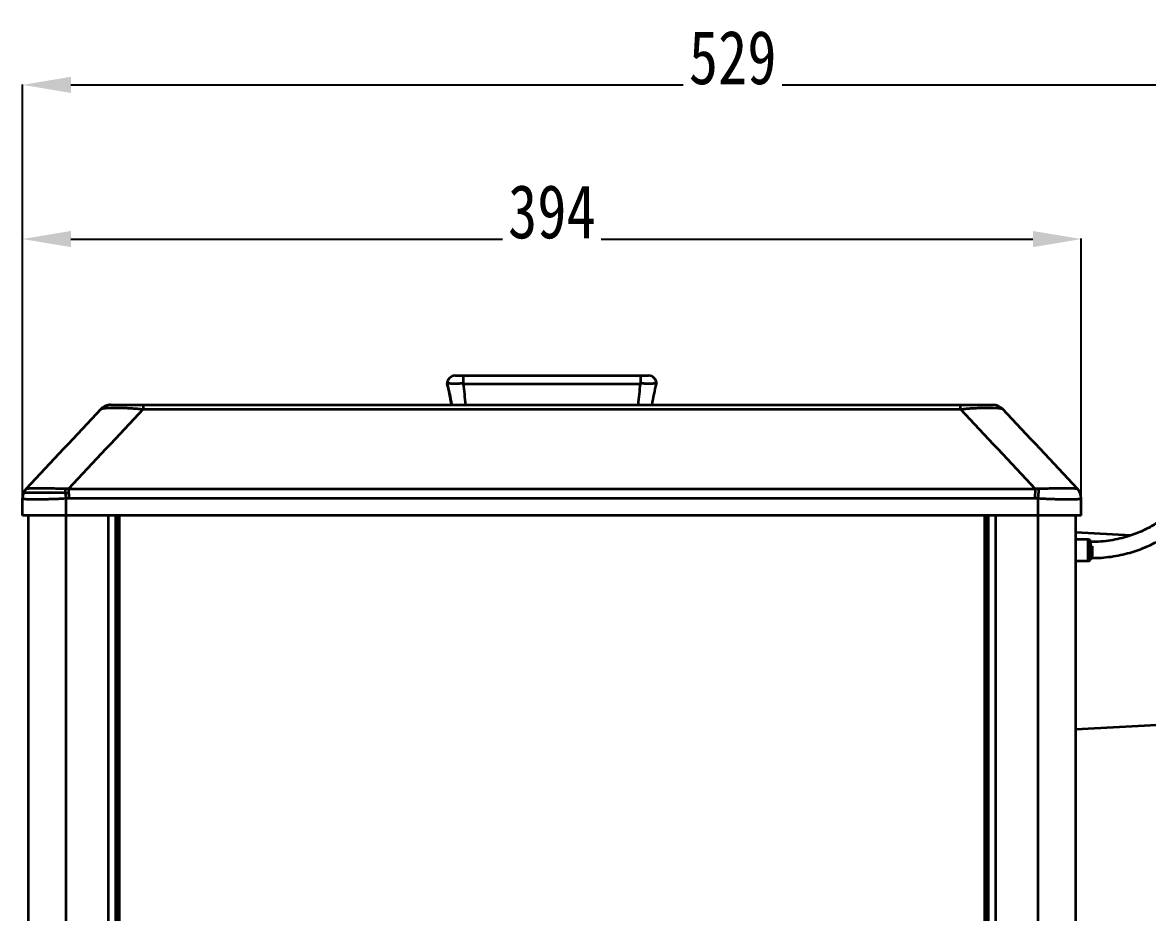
# Model space of a CAD drawing. Header units: millimetres. Extents: x 101 to 1819, y 134 to 1482.
# Drawn here: x 1173.6 to 1592.5, y 1150.3 to 1481.6 of the extents above; entities that cross this region are included whole.
import ezdxf

# ---------------------------------------------------------------- set-up
doc = ezdxf.new("R2010")
doc.units = ezdxf.units.MM
doc.layers.add('1', color=7, linetype='Continuous', lineweight=18)
doc.layers.add('尺寸线层', color=3, linetype='Continuous', lineweight=18)
doc.styles.add('HZ', font='', dxfattribs={"width": 0.8})
doc.styles.get('HZ').set_extended_font_data('宋体')
doc.dimstyles.new('JP20', dxfattribs={"dimtxt": 20, "dimasz": 18, "dimexe": 0.18, "dimexo": 0.0625, "dimgap": 0.09, "dimtad": 1, "dimdec": 1, "dimzin": 12, "dimdsep": 46, "dimtxsty": 'HZ', "dimcen": 0.09, "dimdle": 36, "dimclrd": 136, "dimclre": 4, "dimclrt": 6, "dimadec": 0, "dimazin": 0, "dimtfac": 1, "dimtdec": 1, "dimtmove": 0, "dimatfit": 3, "dimfxl": 1, "dimtolj": 1, "dimarcsym": 0})

# ---------------------------------------------------------------- blocks, each defined once
blk = doc.blocks.new('*X13')
at = {"layer": 'Defpoints', "color": 0}
for p in [(1702.42, 1458.34), (1173.58, 1298.1), (1702.42, 1258.34)]:
    blk.add_point(p, dxfattribs=at)
at = {"layer": '尺寸线层', "color": 4, "linetype": 'Continuous', "lineweight": -2}
for p, q in [((1173.58, 1298.16), (1173.58, 1458.52)), ((1702.42, 1258.4), (1702.42, 1458.52))]:
    blk.add_line(p, q, dxfattribs=at)
at = {"layer": '尺寸线层', "color": 136, "linetype": 'Continuous', "lineweight": -2}
blk.add_line((1191.58, 1458.34), (1684.42, 1458.34), dxfattribs=at)
at = {"layer": '尺寸线层', "color": 136}
for points in [[(1191.58, 1461.34), (1191.58, 1455.34), (1173.58, 1458.34)], [(1684.42, 1455.34), (1684.42, 1461.34), (1702.42, 1458.34)]]:
    blk.add_solid(points, dxfattribs=at)
at = {"layer": '尺寸线层', "color": 6, "insert": (1438, 1468.43), "char_height": 20, "attachment_point": 5, "style": 'HZ', "bg_fill": 3, "box_fill_scale": 1.1, "bg_fill_color": 256, "bg_fill_true_color": 13158600, "bg_fill_transparency": 0}
blk.add_mtext('\\A1;529', dxfattribs=at)
blk = doc.blocks.new('*X16')
at = {"layer": 'Defpoints', "color": 0}
for p in [(1567.78, 1400.95), (1173.58, 1298.1), (1567.78, 1298.1)]:
    blk.add_point(p, dxfattribs=at)
at = {"layer": '尺寸线层', "color": 4, "linetype": 'Continuous', "lineweight": -2}
for p, q in [((1173.58, 1298.16), (1173.58, 1401.13)), ((1567.78, 1298.16), (1567.78, 1401.13))]:
    blk.add_line(p, q, dxfattribs=at)
at = {"layer": '尺寸线层', "color": 136, "linetype": 'Continuous', "lineweight": -2}
blk.add_line((1191.58, 1400.95), (1549.78, 1400.95), dxfattribs=at)
at = {"layer": '尺寸线层', "color": 136}
for points in [[(1191.58, 1403.95), (1191.58, 1397.95), (1173.58, 1400.95)], [(1549.78, 1397.95), (1549.78, 1403.95), (1567.78, 1400.95)]]:
    blk.add_solid(points, dxfattribs=at)
at = {"layer": '尺寸线层', "color": 6, "insert": (1370.68, 1411.04), "char_height": 20, "attachment_point": 5, "style": 'HZ', "bg_fill": 3, "box_fill_scale": 1.1, "bg_fill_color": 256, "bg_fill_true_color": 13158600, "bg_fill_transparency": 0}
blk.add_mtext('\\A1;394', dxfattribs=at)
blk = doc.blocks.new('*X17')
at = {"layer": 'Defpoints', "color": 0}
for p in [(1672.04, 1189.8), (1550.27, 925.1), (1816.1, 925.1)]:
    blk.add_point(p, dxfattribs=at)
at = {"layer": '尺寸线层', "color": 4, "linetype": 'Continuous', "lineweight": -2}
for p, q in [((1672.1, 1189.8), (1816.28, 1189.8)), ((1550.33, 925.1), (1816.28, 925.1))]:
    blk.add_line(p, q, dxfattribs=at)
at = {"layer": '尺寸线层', "color": 136, "linetype": 'Continuous', "lineweight": -2}
blk.add_line((1816.1, 1171.8), (1816.1, 943.1), dxfattribs=at)
at = {"layer": '尺寸线层', "color": 136}
for points in [[(1819.1, 1171.8), (1813.1, 1171.8), (1816.1, 1189.8)], [(1813.1, 943.1), (1819.1, 943.1), (1816.1, 925.1)]]:
    blk.add_solid(points, dxfattribs=at)
at = {"layer": '尺寸线层', "color": 6, "insert": (1806.01, 1057.45), "char_height": 20, "attachment_point": 5, "rotation": 90, "style": 'HZ', "bg_fill": 3, "box_fill_scale": 1.1, "bg_fill_color": 256, "bg_fill_true_color": 13158600, "bg_fill_transparency": 0}
blk.add_mtext('\\A1;265', dxfattribs=at)

msp = doc.modelspace()

# ---------------------------------------------------------------- linework, layer by layer
at = {"layer": '1', "color": 0, "linetype": 'Continuous', "lineweight": 35}
for p, q in [((1334.68, 1350.1), (1406.68, 1350.1)), ((1337.68, 1350.1), (1337.68, 1347.1)), ((1403.68, 1350.1), (1403.68, 1347.1)), ((1189.33, 1308.1), (1189.68, 1304.46)), ((1190.76, 1308.01), (1190.79, 1304.51)), ((1550.59, 1308.01), (1550.56, 1304.51)), ((1552.02, 1308.1), (1551.68, 1304.46)), ((1173.58, 1298.1), (1173.58, 1304.51)), ((1189.68, 1304.46), (1189.68, 1298.1)), ((1551.68, 1304.46), (1551.68, 1298.1)), ((1567.78, 1298.1), (1173.58, 1298.1)), ((1189.68, 1298.09), (1189.68, 929.74)), ((1205.48, 1298.09), (1205.48, 929.74)), ((1208.19, 1298.09), (1208.19, 929.74)), ((1208.31, 1298.09), (1208.31, 926.74)), ((1208.65, 1298.09), (1208.65, 927.41)), ((1209.65, 930.41), (1209.65, 1298.09)), ((1531.7, 1298.09), (1531.7, 930.41)), ((1532.7, 927.41), (1532.7, 1298.09)), ((1533.04, 926.74), (1533.04, 1298.09)), ((1533.16, 1298.09), (1533.16, 929.74)), ((1535.87, 1298.09), (1535.87, 929.74)), ((1551.67, 1298.09), (1551.67, 929.74)), ((1565.67, 1298.09), (1565.67, 926.74)), ((1565.81, 1004.23), (1565.81, 1298.09)), ((1586.19, 1290.62), (1565.81, 1291.72)), ((1570.34, 1289.12), (1565.81, 1289.12)), ((1570.34, 1281.12), (1570.34, 1289.12)), ((1571.34, 1282.12), (1571.34, 1286.65)), ((1571.84, 1286.65), (1571.84, 1282.12)), ((1565.81, 1281.12), (1570.34, 1281.12)), ((1565.81, 1218.47), (1646.02, 1222.8))]:
    msp.add_line(p, q, dxfattribs=at)
for centre, radius, start, end in [((1334.68, 1347.1), 3, 90, 179.9987), ((1406.68, 1347.1), 3, 0.0013, 90), ((1570.34, 1288.12), 1, 0, 90), ((1570.34, 1282.12), 1, 270, 0)]:
    msp.add_arc(centre, radius, start, end, dxfattribs=at)
for centre, major_axis, ratio, start_param, end_param in [((1218.51, 1334.1), (0, 5.1), 0.005142, 0, 0.815076), ((1522.84, 1334.1), (0, 5.1), 0.005142, 5.468111, 6.283185), ((1534.94, 1334.1), (0, -5.1), 0.99994, 2.329425, 3.141593), ((1178.68, 1304.46), (-5.1, 0), 0.995524, 5.481223, 6.283185), ((1562.68, 1304.46), (-5.1, 0), 0.995524, 3.141593, 3.943555), ((1562.68, 1304.51), (5.1, 0), 0.999969, 0, 0.756913)]:
    msp.add_ellipse(centre, major_axis=major_axis, ratio=ratio, start_param=start_param, end_param=end_param, dxfattribs=at)
for points, knots in [([(1629.8, 1348.69), (1629.81, 1348.77), (1629.83, 1349.17), (1629.88, 1349.95), (1629.91, 1350.58), (1629.9, 1350.84), (1629.86, 1350.99), (1629.84, 1351.06), (1629.83, 1351.09), (1629.82, 1351.11), (1629.81, 1351.12), (1629.81, 1351.14), (1629.79, 1351.19), (1629.77, 1351.25), (1629.7, 1351.41), (1629.46, 1351.87), (1628.97, 1352.44), (1628.18, 1352.9), (1627.41, 1353.12), (1626.75, 1353.12), (1626.26, 1353.03), (1625.82, 1352.89), (1625.23, 1352.54), (1624.8, 1351.98), (1624.19, 1350.69), (1623.94, 1348.88), (1623.67, 1346.66), (1623.23, 1343.79), (1622.61, 1340.46), (1621.53, 1335.62), (1619.82, 1329.55), (1617.38, 1322.91), (1614.76, 1317.19), (1611.94, 1312.09), (1608.67, 1307.21), (1605.26, 1303.12), (1601.96, 1299.84), (1598.73, 1297.13), (1595.01, 1294.58), (1590.57, 1292.19), (1585.2, 1290.1), (1578.62, 1288.56), (1573.84, 1288.19), (1571.33, 1288.18)], [0, 0, 0, 0, 0.268903, 1.367415, 2.985752, 3.990996, 4.248637, 4.288729, 4.321147, 4.335441, 4.349144, 4.362907, 4.377379, 4.471449, 4.572982, 4.822589, 5.754289, 6.3935, 7.057598, 7.711303, 8.009508, 8.304925, 8.970978, 10.210075, 11.41969, 14.396867, 17.402272, 21.006206, 25.163318, 29.508054, 37.780056, 45.387899, 51.286338, 56.624485, 62.50022, 68.130603, 71.553731, 75.303212, 79.488453, 83.472603, 88.336623, 94.111972, 100.243911, 100.243911, 100.243911, 100.243911]), ([(1571.83, 1282.21), (1574.2, 1282.22), (1578.94, 1282.56), (1585.63, 1283.98), (1591.42, 1286.01), (1595.96, 1288.22), (1599.51, 1290.37), (1602.39, 1292.42), (1604.88, 1294.45), (1607.57, 1296.91), (1610.63, 1300.14), (1614.12, 1304.52), (1617.43, 1309.57), (1620.14, 1314.56), (1622.14, 1318.9), (1623.8, 1322.98), (1625.43, 1327.54), (1627.08, 1333.09), (1628.53, 1339.24), (1629.33, 1343.89), (1629.68, 1346.67), (1629.8, 1347.86), (1629.83, 1348.55), (1629.81, 1348.75), (1629.78, 1348.78), (1629.78, 1348.78)], [0, 0, 0, 0, 5.919422, 12.025122, 17.26749, 21.652745, 25.160049, 28.19987, 31.087167, 33.818163, 38.154942, 43.379548, 49.593171, 55.470345, 60.045259, 63.884256, 68.866197, 75.065337, 82.256495, 89.989897, 92.325723, 94.414605, 95.967116, 97.057574, 97.136528, 97.136528, 97.136528, 97.136528]), ([(1331.63, 1347.24), (1332.19, 1345.08), (1332.78, 1342.4), (1333.26, 1339.71), (1333.34, 1339.19)], [0, 0, 0, 0, 6.636467, 8.231889, 8.231889, 8.231889, 8.231889]), ([(1337.68, 1347.09), (1337.48, 1347.11), (1337.28, 1347.12), (1336.89, 1347.12), (1336.7, 1347.12), (1336.31, 1347.12), (1336.12, 1347.11), (1335.89, 1347.1), (1335.84, 1347.1), (1335.75, 1347.1), (1335.61, 1347.1), (1335.47, 1347.09), (1335.2, 1347.09), (1335.02, 1347.09), (1334.68, 1347.09), (1334.51, 1347.09), (1334.3, 1347.09), (1334.26, 1347.09), (1334.18, 1347.09), (1334.14, 1347.09), (1334.02, 1347.09), (1333.94, 1347.09), (1333.72, 1347.1), (1333.57, 1347.1), (1333.3, 1347.11), (1333.16, 1347.11), (1332.98, 1347.11), (1332.92, 1347.12), (1332.83, 1347.12), (1332.8, 1347.12), (1332.74, 1347.12), (1332.72, 1347.12), (1332.58, 1347.12), (1332.48, 1347.12), (1332.29, 1347.12), (1332.21, 1347.12), (1332.06, 1347.12), (1331.99, 1347.12), (1331.92, 1347.12), (1331.91, 1347.12), (1331.88, 1347.12), (1331.87, 1347.11), (1331.83, 1347.11), (1331.81, 1347.11), (1331.75, 1347.11), (1331.72, 1347.1), (1331.69, 1347.1), (1331.68, 1347.1), (1331.68, 1347.1)], [0, 0, 0, 0, 0.37523, 0.37523, 0.750461, 0.750461, 1.125691, 1.125691, 1.219498, 1.219498, 1.313306, 1.500921, 1.500921, 1.876151, 1.876151, 2.251382, 2.251382, 2.345189, 2.345189, 2.438997, 2.438997, 2.626612, 2.626612, 3.001842, 3.001842, 3.377073, 3.377073, 3.564688, 3.564688, 3.658495, 3.658495, 3.752303, 3.752303, 4.127533, 4.127533, 4.502763, 4.502763, 4.877994, 4.877994, 4.971801, 4.971801, 5.065609, 5.065609, 5.253224, 5.253224, 5.628454, 5.628454, 6.002523, 6.002523, 6.002523, 6.002523]), ([(1331.68, 1347.08), (1331.68, 1347.08), (1331.68, 1347.08), (1331.68, 1347.07), (1331.68, 1347.07), (1331.68, 1347.06), (1331.68, 1347.06), (1331.68, 1347.07), (1331.68, 1347.08), (1331.68, 1347.1)], [0, 0, 0, 0, 0.00397439, 0.00397439, 0.02063698, 0.02063698, 0.03729956, 0.03729956, 0.05396214, 0.05396214, 0.05396214, 0.05396214]), ([(1337.68, 1347.1), (1343.18, 1347.1), (1348.68, 1347.1), (1359.68, 1347.09), (1365.18, 1347.09), (1373.43, 1347.09), (1376.18, 1347.09), (1381.68, 1347.09), (1384.43, 1347.09), (1389.93, 1347.1), (1392.68, 1347.11), (1396.8, 1347.1), (1398.18, 1347.1), (1400.24, 1347.1), (1400.93, 1347.11), (1401.96, 1347.09), (1402.3, 1347.08), (1402.82, 1347.08), (1402.99, 1347.08), (1403.33, 1347.08), (1403.5, 1347.08), (1403.68, 1347.09)], [0, 0, 0, 0, 16.500145, 16.500145, 33.000291, 33.000291, 41.250363, 41.250363, 49.500436, 49.500436, 57.750508, 57.750508, 61.875545, 61.875545, 63.938063, 63.938063, 64.969322, 64.969322, 65.484952, 65.484952, 66.000581, 66.000581, 66.000581, 66.000581]), ([(1409.68, 1347.1), (1409.68, 1347.1), (1409.67, 1347.1), (1409.63, 1347.1), (1409.6, 1347.11), (1409.52, 1347.11), (1409.48, 1347.12), (1409.4, 1347.12), (1409.39, 1347.12), (1409.36, 1347.12), (1409.34, 1347.12), (1409.29, 1347.12), (1409.26, 1347.12), (1409.14, 1347.12), (1408.98, 1347.13), (1408.78, 1347.12), (1408.61, 1347.12), (1408.56, 1347.12), (1408.47, 1347.12), (1408.44, 1347.12), (1408.38, 1347.11), (1408.35, 1347.11), (1408.19, 1347.11), (1408.06, 1347.11), (1407.78, 1347.1), (1407.64, 1347.1), (1407.33, 1347.09), (1407.18, 1347.09), (1406.97, 1347.09), (1406.93, 1347.09), (1406.85, 1347.09), (1406.8, 1347.09), (1406.68, 1347.09), (1406.59, 1347.09), (1406.33, 1347.09), (1406.16, 1347.09), (1405.8, 1347.09), (1405.61, 1347.1), (1405.33, 1347.11), (1405.24, 1347.11), (1405.09, 1347.11), (1405.04, 1347.12), (1404.95, 1347.12), (1404.9, 1347.12), (1404.66, 1347.12), (1404.46, 1347.12), (1404.07, 1347.12), (1403.87, 1347.11), (1403.68, 1347.09)], [0, 0, 0, 0, 0.37378, 0.37378, 0.74903, 0.74903, 1.124279, 1.124279, 1.218092, 1.218092, 1.311904, 1.311904, 1.499529, 1.499529, 1.874778, 2.250027, 2.250027, 2.437652, 2.437652, 2.531464, 2.531464, 2.625277, 2.625277, 3.000526, 3.000526, 3.375775, 3.375775, 3.751025, 3.751025, 3.844837, 3.844837, 3.93865, 3.93865, 4.126274, 4.126274, 4.501524, 4.501524, 4.876773, 4.876773, 5.064398, 5.064398, 5.15821, 5.15821, 5.252022, 5.252022, 5.627272, 5.627272, 6.002521, 6.002521, 6.002521, 6.002521]), ([(1409.68, 1347.1), (1409.68, 1347.08), (1409.68, 1347.07), (1409.68, 1347.06), (1409.68, 1347.06), (1409.68, 1347.07), (1409.68, 1347.07), (1409.68, 1347.08), (1409.68, 1347.08), (1409.68, 1347.08)], [0, 0, 0, 0, 0.01665939, 0.01665939, 0.03331879, 0.03331879, 0.04997818, 0.04997818, 0.05396419, 0.05396419, 0.05396419, 0.05396419]), ([(1332.3, 1344.51), (1332.5, 1343.61), (1332.68, 1342.78), (1332.77, 1342.29), (1332.78, 1342.27), (1332.78, 1342.27)], [0, 0, 0, 0, 1.60163, 2.179193, 2.28911, 2.28911, 2.28911, 2.28911]), ([(1206.41, 1339.2), (1206.39, 1339.2), (1206.35, 1339.2), (1206.32, 1339.19), (1206.3, 1339.19), (1206.29, 1339.19), (1206.29, 1339.19), (1206.24, 1339.19), (1206.11, 1339.19), (1205.98, 1339.18), (1205.72, 1339.15), (1205.38, 1339.1), (1205.04, 1339.01), (1204.8, 1338.93), (1204.71, 1338.91), (1204.59, 1338.86), (1204.55, 1338.84), (1204.47, 1338.81), (1204.43, 1338.8), (1204.23, 1338.71), (1203.92, 1338.56), (1203.63, 1338.37), (1203.42, 1338.23), (1203.35, 1338.17), (1203.24, 1338.09), (1203.21, 1338.07), (1203.14, 1338.01), (1203.11, 1337.98), (1203.01, 1337.9), (1202.95, 1337.84), (1202.82, 1337.72), (1202.76, 1337.66), (1202.7, 1337.59)], [0, 0, 0, 0, 0.06493, 0.097396, 0.113628, 0.113628, 0.129861, 0.129861, 0.259722, 0.519443, 0.519443, 1.038887, 1.55833, 1.55833, 1.818052, 1.818052, 1.947913, 1.947913, 2.077773, 2.077773, 2.597217, 3.11666, 3.11666, 3.376382, 3.376382, 3.506243, 3.506243, 3.636103, 3.636103, 3.895825, 3.895825, 4.155547, 4.155547, 4.155547, 4.155547]), ([(1202.71, 1337.6), (1202.76, 1337.65), (1202.84, 1337.7), (1202.98, 1337.77), (1203.03, 1337.79), (1203.12, 1337.82), (1203.17, 1337.84), (1203.22, 1337.86), (1203.25, 1337.87), (1203.27, 1337.87), (1203.43, 1337.92), (1203.59, 1337.95), (1203.82, 1337.98), (1203.87, 1337.99), (1203.96, 1338), (1204.01, 1338.01), (1204.16, 1338.03), (1204.27, 1338.04), (1204.6, 1338.07), (1204.83, 1338.09), (1205.22, 1338.11), (1205.35, 1338.12), (1205.56, 1338.13), (1205.63, 1338.13), (1205.77, 1338.13), (1205.84, 1338.14), (1206.06, 1338.14), (1206.21, 1338.15), (1206.45, 1338.15), (1206.52, 1338.16), (1206.68, 1338.16), (1206.76, 1338.16), (1207.01, 1338.16), (1207.18, 1338.16), (1207.43, 1338.17), (1207.56, 1338.17), (1207.7, 1338.17), (1207.78, 1338.17), (1207.83, 1338.17), (1208.23, 1338.17), (1208.6, 1338.16), (1209.37, 1338.15), (1209.77, 1338.15), (1210.58, 1338.13), (1211, 1338.12), (1211.86, 1338.09), (1212.31, 1338.07), (1212.88, 1338.04), (1212.99, 1338.04), (1213.22, 1338.03), (1213.56, 1338.01), (1213.91, 1337.99), (1214.61, 1337.95), (1215.08, 1337.92), (1215.68, 1337.87), (1215.8, 1337.86), (1216.04, 1337.84), (1216.4, 1337.81), (1217.01, 1337.75), (1217.5, 1337.7), (1217.87, 1337.66), (1218.06, 1337.64), (1218.27, 1337.62), (1218.38, 1337.61), (1218.44, 1337.6), (1218.47, 1337.6), (1218.48, 1337.59), (1218.49, 1337.59), (1218.49, 1337.59), (1218.49, 1337.59)], [0, 0, 0, 0, 0.993146, 0.993146, 1.489718, 1.489718, 1.738005, 1.862148, 1.862148, 1.986291, 1.986291, 2.979437, 2.979437, 3.227723, 3.227723, 3.47601, 3.47601, 3.972583, 3.972583, 4.965728, 4.965728, 5.462301, 5.462301, 5.710587, 5.710587, 5.958874, 5.958874, 6.455447, 6.455447, 6.703733, 6.703733, 6.95202, 6.95202, 7.448592, 7.448592, 7.696879, 7.821022, 7.821022, 7.945165, 7.945165, 8.938311, 8.938311, 9.931456, 9.931456, 10.924602, 10.924602, 11.917748, 11.917748, 12.166034, 12.166034, 12.414321, 12.910893, 12.910893, 13.904039, 13.904039, 14.152325, 14.152325, 14.400612, 14.897185, 15.393758, 15.393758, 15.642044, 15.766187, 15.828259, 15.859295, 15.874812, 15.882571, 15.882571, 15.89033, 15.89033, 15.89033, 15.89033]), ([(1206.41, 1339.2), (1206.41, 1339.2), (1206.44, 1339.2), (1206.52, 1339.2), (1206.57, 1339.2), (1206.74, 1339.2), (1206.84, 1339.2), (1206.97, 1339.2), (1206.99, 1339.2), (1207.02, 1339.2), (1207.07, 1339.2), (1207.12, 1339.2), (1207.23, 1339.2), (1207.3, 1339.2), (1207.53, 1339.2), (1207.71, 1339.2), (1208.09, 1339.2), (1208.29, 1339.2), (1208.62, 1339.2), (1208.74, 1339.2), (1208.92, 1339.2), (1208.98, 1339.2), (1209.1, 1339.2), (1209.16, 1339.2), (1209.35, 1339.2), (1209.49, 1339.2), (1209.69, 1339.2), (1209.79, 1339.2), (1209.89, 1339.2), (1209.96, 1339.2), (1210, 1339.2), (1210.31, 1339.2), (1210.61, 1339.2), (1211.21, 1339.2), (1211.53, 1339.2), (1212.18, 1339.2), (1212.51, 1339.2), (1213.2, 1339.2), (1213.55, 1339.2), (1214.01, 1339.2), (1214.1, 1339.2), (1214.29, 1339.2), (1214.38, 1339.2), (1214.66, 1339.2), (1214.84, 1339.2), (1215.41, 1339.2), (1215.78, 1339.2), (1216.55, 1339.2), (1216.94, 1339.2), (1217.72, 1339.2), (1218.11, 1339.2), (1218.51, 1339.2)], [0, 0, 0, 0, 0.756487, 0.756487, 1.512974, 1.512974, 2.269461, 2.269461, 2.364022, 2.364022, 2.458583, 2.647705, 2.647705, 3.025948, 3.025948, 3.782435, 3.782435, 4.538922, 4.538922, 4.917166, 4.917166, 5.106288, 5.106288, 5.295409, 5.295409, 5.673653, 5.673653, 5.862775, 5.957336, 5.957336, 6.051896, 6.051896, 6.808384, 6.808384, 7.564871, 7.564871, 8.321358, 8.321358, 9.077845, 9.077845, 9.266966, 9.266966, 9.456088, 9.456088, 9.834332, 9.834332, 10.590819, 10.590819, 11.347306, 11.347306, 12.103793, 12.103793, 12.103793, 12.103793]), ([(1218.49, 1337.59), (1219.29, 1337.59), (1220.08, 1337.59), (1221.66, 1337.58), (1222.46, 1337.58), (1224.83, 1337.58), (1226.42, 1337.58), (1231.18, 1337.58), (1234.35, 1337.58), (1243.86, 1337.58), (1250.2, 1337.58), (1269.22, 1337.58), (1281.9, 1337.58), (1307.27, 1337.58), (1319.95, 1337.58), (1345.31, 1337.58), (1370.68, 1337.58), (1396.04, 1337.58), (1421.4, 1337.58), (1434.09, 1337.58), (1459.45, 1337.58), (1472.13, 1337.58), (1491.15, 1337.58), (1497.49, 1337.58), (1507.01, 1337.58), (1510.18, 1337.58), (1514.93, 1337.58), (1516.52, 1337.58), (1518.89, 1337.58), (1519.69, 1337.58), (1521.27, 1337.59), (1522.07, 1337.59), (1522.86, 1337.59)], [0, 0, 0, 0, 2.377849, 2.377849, 4.755698, 4.755698, 9.511395, 9.511395, 19.022791, 19.022791, 38.045582, 38.045582, 76.091163, 76.091163, 114.136745, 114.136745, 152.182327, 190.227909, 190.227909, 228.27349, 228.27349, 266.319072, 266.319072, 285.341863, 285.341863, 294.853258, 294.853258, 299.608956, 299.608956, 301.986805, 301.986805, 304.364654, 304.364654, 304.364654, 304.364654]), ([(1218.51, 1339.2), (1219.31, 1339.2), (1220.1, 1339.2), (1221.68, 1339.2), (1222.48, 1339.2), (1224.85, 1339.2), (1226.44, 1339.2), (1231.19, 1339.2), (1234.36, 1339.2), (1243.87, 1339.2), (1250.21, 1339.2), (1269.23, 1339.2), (1281.91, 1339.2), (1307.27, 1339.2), (1332.63, 1339.2), (1370.68, 1339.2), (1408.72, 1339.2), (1434.08, 1339.2), (1459.44, 1339.2), (1472.12, 1339.2), (1491.14, 1339.2), (1497.48, 1339.2), (1506.99, 1339.2), (1510.16, 1339.2), (1514.91, 1339.2), (1516.5, 1339.2), (1518.88, 1339.2), (1519.67, 1339.2), (1521.25, 1339.2), (1522.05, 1339.2), (1522.84, 1339.2)], [0, 0, 0, 0, 2.37755, 2.37755, 4.755101, 4.755101, 9.510201, 9.510201, 19.020402, 19.020402, 38.040805, 38.040805, 76.081609, 76.081609, 114.122414, 152.163219, 190.204024, 228.244828, 228.244828, 266.285633, 266.285633, 285.306035, 285.306035, 294.816237, 294.816237, 299.571337, 299.571337, 301.948887, 301.948887, 304.326438, 304.326438, 304.326438, 304.326438]), ([(1522.84, 1339.2), (1523.24, 1339.2), (1523.63, 1339.2), (1524.42, 1339.2), (1524.81, 1339.2), (1525.29, 1339.2), (1525.44, 1339.2), (1525.58, 1339.2), (1525.68, 1339.2), (1525.73, 1339.2), (1525.97, 1339.2), (1526.16, 1339.2), (1526.72, 1339.2), (1527.09, 1339.2), (1527.81, 1339.2), (1528.16, 1339.2), (1528.68, 1339.2), (1528.85, 1339.2), (1529.1, 1339.2), (1529.23, 1339.2), (1529.35, 1339.2), (1529.44, 1339.2), (1529.48, 1339.2), (1529.85, 1339.2), (1530.48, 1339.2), (1531.07, 1339.2), (1531.39, 1339.2), (1531.42, 1339.2), (1531.49, 1339.2), (1531.59, 1339.2), (1531.83, 1339.2), (1532.02, 1339.2), (1532.4, 1339.2), (1532.63, 1339.2), (1533.07, 1339.2), (1533.28, 1339.2), (1533.56, 1339.2), (1533.65, 1339.2), (1533.76, 1339.2), (1533.78, 1339.2), (1533.83, 1339.2), (1533.89, 1339.2), (1533.95, 1339.2), (1534.14, 1339.2), (1534.28, 1339.2), (1534.52, 1339.2), (1534.62, 1339.2), (1534.78, 1339.2), (1534.84, 1339.2), (1534.89, 1339.2), (1534.9, 1339.2), (1534.91, 1339.2), (1534.93, 1339.2), (1534.94, 1339.2), (1534.94, 1339.2)], [0, 0, 0, 0, 0.756503, 0.756503, 1.513005, 1.513005, 1.702131, 1.796694, 1.796694, 1.891257, 1.891257, 2.269508, 2.269508, 3.026011, 3.026011, 3.782513, 3.782513, 4.160765, 4.160765, 4.34989, 4.444453, 4.444453, 4.539016, 4.539016, 5.295519, 6.052021, 6.052021, 6.146584, 6.146584, 6.241147, 6.430273, 6.808524, 6.808524, 7.565027, 7.565027, 8.321529, 8.321529, 8.699781, 8.699781, 8.794344, 8.794344, 8.888906, 9.078032, 9.078032, 9.834535, 9.834535, 10.591037, 10.591037, 11.34754, 11.34754, 11.536666, 11.536666, 11.725791, 12.104043, 12.104043, 12.104043, 12.104043]), ([(1522.86, 1337.59), (1522.87, 1337.59), (1522.87, 1337.59), (1522.89, 1337.6), (1522.91, 1337.6), (1522.97, 1337.61), (1523.08, 1337.62), (1523.29, 1337.64), (1523.73, 1337.69), (1524.34, 1337.75), (1524.83, 1337.8), (1525.2, 1337.83), (1525.32, 1337.84), (1525.56, 1337.86), (1525.68, 1337.87), (1526.04, 1337.9), (1526.28, 1337.92), (1526.76, 1337.95), (1527, 1337.96), (1527.7, 1338.01), (1528.16, 1338.03), (1529.06, 1338.07), (1529.5, 1338.09), (1530.15, 1338.11), (1530.37, 1338.12), (1530.79, 1338.13), (1531, 1338.13), (1531.62, 1338.15), (1532.02, 1338.16), (1532.79, 1338.16), (1533.16, 1338.17), (1533.56, 1338.17), (1533.6, 1338.17), (1533.69, 1338.17), (1533.82, 1338.17), (1534.12, 1338.16), (1534.37, 1338.16), (1534.86, 1338.16), (1535.16, 1338.15), (1535.74, 1338.13), (1536.01, 1338.12), (1536.4, 1338.1), (1536.52, 1338.09), (1536.7, 1338.07), (1536.76, 1338.07), (1536.87, 1338.06), (1536.93, 1338.06), (1537.2, 1338.03), (1537.4, 1338.01), (1537.76, 1337.95), (1537.92, 1337.92), (1538.08, 1337.87), (1538.1, 1337.87), (1538.13, 1337.86), (1538.18, 1337.84), (1538.29, 1337.8), (1538.37, 1337.77), (1538.44, 1337.74), (1538.47, 1337.72), (1538.51, 1337.7), (1538.55, 1337.68), (1538.59, 1337.65), (1538.62, 1337.63), (1538.63, 1337.61), (1538.64, 1337.61), (1538.64, 1337.61), (1538.64, 1337.61), (1538.64, 1337.6), (1538.64, 1337.6), (1538.64, 1337.6)], [0, 0, 0, 0, 0.015519, 0.015519, 0.031039, 0.062078, 0.124155, 0.24831, 0.496621, 0.993241, 1.489862, 1.489862, 1.738172, 1.738172, 1.986482, 1.986482, 2.483103, 2.483103, 2.979723, 2.979723, 3.972964, 3.972964, 4.966205, 4.966205, 5.462826, 5.462826, 5.959446, 5.959446, 6.952687, 6.952687, 7.945928, 7.945928, 8.070083, 8.070083, 8.194239, 8.442549, 8.939169, 8.939169, 9.93241, 9.93241, 10.925651, 10.925651, 11.422272, 11.422272, 11.670582, 11.670582, 11.918892, 11.918892, 12.912134, 12.912134, 13.905375, 13.905375, 14.02953, 14.02953, 14.153685, 14.401995, 14.898616, 14.898616, 15.146926, 15.146926, 15.395236, 15.643546, 15.767702, 15.829779, 15.860818, 15.876337, 15.884097, 15.884097, 15.891857, 15.891857, 15.891857, 15.891857]), ([(1538.64, 1337.6), (1538.65, 1337.6), (1538.65, 1337.6), (1538.65, 1337.6), (1538.66, 1337.59), (1538.67, 1337.59), (1538.67, 1337.58), (1538.67, 1337.58), (1538.67, 1337.58), (1538.67, 1337.58), (1538.66, 1337.58), (1538.66, 1337.59), (1538.66, 1337.58), (1538.66, 1337.58), (1538.66, 1337.58), (1538.66, 1337.58), (1538.66, 1337.58), (1538.66, 1337.58), (1538.66, 1337.58), (1538.66, 1337.58), (1538.66, 1337.58), (1538.66, 1337.58), (1538.66, 1337.58)], [0, 0, 0, 0, 0.00022499, 0.00022499, 0.00044999, 0.00089998, 0.00179996, 0.00269994, 0.00269994, 0.00359992, 0.00359992, 0.00719984, 0.00719984, 0.01439968, 0.01439968, 0.02879935, 0.02879935, 0.04319903, 0.04319903, 0.05759871, 0.05759871, 0.06197401, 0.06197401, 0.06197401, 0.06197401]), ([(1174.96, 1308.01), (1174.85, 1307.89), (1174.75, 1307.77), (1174.55, 1307.52), (1174.37, 1307.25), (1174.21, 1306.98), (1174.1, 1306.76), (1174.06, 1306.69), (1174.01, 1306.58), (1174, 1306.54), (1173.96, 1306.47), (1173.95, 1306.43), (1173.87, 1306.24), (1173.82, 1306.09), (1173.73, 1305.78), (1173.66, 1305.47), (1173.61, 1305.16), (1173.59, 1304.92), (1173.58, 1304.82), (1173.58, 1304.7), (1173.58, 1304.67), (1173.58, 1304.66), (1173.58, 1304.66), (1173.58, 1304.65), (1173.58, 1304.65), (1173.58, 1304.6), (1173.58, 1304.55), (1173.58, 1304.51)], [0, 0, 0, 0, 0.481322, 0.481322, 0.962644, 1.443966, 1.443966, 1.684627, 1.684627, 1.804958, 1.804958, 1.925288, 1.925288, 2.406611, 2.406611, 2.887933, 3.369255, 3.369255, 3.609916, 3.670081, 3.700164, 3.700164, 3.707684, 3.707684, 3.715205, 3.730246, 3.850577, 3.850577, 3.850577, 3.850577]), ([(1175.13, 1308.1), (1175.12, 1308.1), (1175.1, 1308.1), (1175.08, 1308.09), (1175.06, 1308.09), (1175.04, 1308.07), (1175.02, 1308.06), (1174.99, 1308.04), (1174.98, 1308.03), (1174.97, 1308.02), (1174.97, 1308.02), (1174.97, 1308.02), (1174.97, 1308.02), (1174.97, 1308.02), (1174.97, 1308.02)], [0, 0, 0, 0, 0.0467808, 0.0467808, 0.0935616, 0.0935616, 0.1403424, 0.1637328, 0.175428, 0.1812756, 0.1841994, 0.1856613, 0.1856613, 0.1871232, 0.1871232, 0.1871232, 0.1871232]), ([(1175.13, 1308.1), (1175.14, 1308.11), (1175.16, 1308.11), (1175.19, 1308.11), (1175.23, 1308.11), (1175.29, 1308.12), (1175.42, 1308.13), (1175.53, 1308.13), (1175.78, 1308.14), (1175.92, 1308.15), (1176.12, 1308.16), (1176.16, 1308.16), (1176.25, 1308.16), (1176.29, 1308.16), (1176.43, 1308.16), (1176.52, 1308.16), (1176.81, 1308.17), (1177.02, 1308.17), (1177.47, 1308.17), (1177.72, 1308.17), (1178.11, 1308.17), (1178.24, 1308.17), (1178.45, 1308.17), (1178.52, 1308.17), (1178.66, 1308.17), (1178.74, 1308.17), (1179.1, 1308.17), (1179.41, 1308.17), (1180.05, 1308.17), (1180.39, 1308.17), (1181.08, 1308.17), (1181.43, 1308.17), (1182.17, 1308.17), (1182.55, 1308.17), (1183.04, 1308.17), (1183.13, 1308.17), (1183.33, 1308.17), (1183.43, 1308.17), (1183.73, 1308.17), (1184.14, 1308.17), (1184.55, 1308.16), (1184.96, 1308.16), (1185.17, 1308.16), (1185.8, 1308.15), (1186.23, 1308.15), (1186.88, 1308.14), (1187.1, 1308.13), (1187.43, 1308.13), (1187.54, 1308.13), (1187.76, 1308.13), (1187.87, 1308.12), (1188.43, 1308.12), (1188.88, 1308.11), (1189.33, 1308.1)], [0, 0, 0, 0, 0.221917, 0.221917, 0.443834, 0.887668, 0.887668, 1.775335, 1.775335, 2.663003, 2.663003, 2.88492, 2.88492, 3.106837, 3.106837, 3.55067, 3.55067, 4.438338, 4.438338, 5.326006, 5.326006, 5.769839, 5.769839, 5.991756, 5.991756, 6.213673, 6.213673, 7.101341, 7.101341, 7.989008, 7.989008, 8.876676, 8.876676, 9.764344, 9.764344, 9.986261, 9.986261, 10.208177, 10.208177, 10.652011, 11.095845, 11.095845, 11.539679, 11.539679, 12.427346, 12.427346, 12.87118, 12.87118, 13.093097, 13.093097, 13.315014, 13.315014, 14.202682, 14.202682, 14.202682, 14.202682]), ([(1189.33, 1308.1), (1189.57, 1308.1), (1189.81, 1308.09), (1190.17, 1308.07), (1190.35, 1308.06), (1190.55, 1308.04), (1190.66, 1308.03), (1190.71, 1308.02), (1190.74, 1308.02), (1190.75, 1308.02), (1190.75, 1308.02), (1190.76, 1308.02), (1190.76, 1308.01)], [0, 0, 0, 0, 0.717523, 0.717523, 1.076285, 1.255666, 1.345356, 1.390201, 1.412624, 1.423835, 1.423835, 1.435046, 1.435046, 1.435046, 1.435046]), ([(1190.76, 1308.01), (1191, 1308.01), (1191.23, 1308.01), (1191.7, 1308.01), (1191.93, 1308), (1192.64, 1308), (1193.1, 1308), (1194.51, 1308), (1195.45, 1308), (1198.26, 1308), (1200.13, 1308), (1205.75, 1308), (1209.5, 1308), (1220.75, 1308), (1228.24, 1308), (1250.73, 1308), (1265.73, 1308), (1295.71, 1308), (1310.7, 1308), (1340.69, 1308), (1370.68, 1308), (1400.66, 1308), (1430.65, 1308), (1445.64, 1308), (1475.63, 1308), (1490.62, 1308), (1513.11, 1308), (1520.6, 1308), (1531.85, 1308), (1535.6, 1308), (1541.22, 1308), (1543.09, 1308), (1545.9, 1308), (1546.84, 1308), (1548.25, 1308), (1548.72, 1308), (1549.42, 1308), (1549.65, 1308.01), (1550.12, 1308.01), (1550.36, 1308.01), (1550.59, 1308.01)], [0, 0, 0, 0, 0.702788, 0.702788, 1.405576, 1.405576, 2.811152, 2.811152, 5.622304, 5.622304, 11.244608, 11.244608, 22.489217, 22.489217, 44.978433, 44.978433, 89.956867, 89.956867, 134.9353, 134.9353, 179.913733, 224.892167, 224.892167, 269.8706, 269.8706, 314.849033, 314.849033, 337.33825, 337.33825, 348.582858, 348.582858, 354.205163, 354.205163, 357.016315, 357.016315, 358.421891, 358.421891, 359.124679, 359.124679, 359.827467, 359.827467, 359.827467, 359.827467]), ([(1550.59, 1308.01), (1550.59, 1308.01), (1550.59, 1308.01), (1550.59, 1308.01), (1550.59, 1308.02), (1550.6, 1308.02), (1550.6, 1308.02), (1550.62, 1308.02), (1550.64, 1308.02), (1550.69, 1308.03), (1550.8, 1308.04), (1551.01, 1308.06), (1551.18, 1308.07), (1551.54, 1308.09), (1551.78, 1308.1), (1552.02, 1308.1)], [0, 0, 0, 0, 0.001401, 0.001401, 0.002803, 0.005606, 0.011211, 0.022423, 0.044845, 0.08969, 0.179381, 0.358762, 0.717523, 0.717523, 1.435046, 1.435046, 1.435046, 1.435046]), ([(1552.02, 1308.1), (1552.47, 1308.11), (1552.92, 1308.12), (1553.48, 1308.12), (1553.59, 1308.13), (1553.81, 1308.13), (1554.14, 1308.13), (1554.47, 1308.14), (1555.12, 1308.15), (1555.55, 1308.15), (1556.18, 1308.16), (1556.39, 1308.16), (1556.8, 1308.16), (1557.22, 1308.17), (1557.62, 1308.17), (1557.92, 1308.17), (1558.02, 1308.17), (1558.22, 1308.17), (1558.32, 1308.17), (1558.81, 1308.17), (1559.19, 1308.17), (1559.92, 1308.17), (1560.28, 1308.17), (1560.97, 1308.17), (1561.3, 1308.17), (1561.94, 1308.17), (1562.25, 1308.17), (1562.62, 1308.17), (1562.69, 1308.17), (1562.83, 1308.17), (1562.9, 1308.17), (1563.11, 1308.17), (1563.24, 1308.17), (1563.63, 1308.17), (1563.88, 1308.17), (1564.33, 1308.17), (1564.54, 1308.17), (1564.83, 1308.16), (1564.93, 1308.16), (1565.06, 1308.16), (1565.1, 1308.16), (1565.19, 1308.16), (1565.23, 1308.16), (1565.43, 1308.15), (1565.57, 1308.14), (1565.82, 1308.13), (1565.93, 1308.13), (1566.1, 1308.12), (1566.17, 1308.11), (1566.22, 1308.1)], [0, 0, 0, 0, 0.887667, 0.887667, 1.109584, 1.109584, 1.331501, 1.775335, 1.775335, 2.663002, 2.663002, 3.106836, 3.106836, 3.550669, 3.994503, 3.994503, 4.21642, 4.21642, 4.438337, 4.438337, 5.326004, 5.326004, 6.213671, 6.213671, 7.101338, 7.101338, 7.989006, 7.989006, 8.210923, 8.210923, 8.432839, 8.432839, 8.876673, 8.876673, 9.76434, 9.76434, 10.652008, 10.652008, 11.095841, 11.095841, 11.317758, 11.317758, 11.539675, 11.539675, 12.427342, 12.427342, 13.31501, 13.31501, 14.202677, 14.202677, 14.202677, 14.202677]), ([(1566.22, 1308.1), (1566.25, 1308.1), (1566.28, 1308.09), (1566.32, 1308.07), (1566.34, 1308.06), (1566.36, 1308.04), (1566.37, 1308.03), (1566.38, 1308.02), (1566.38, 1308.02), (1566.38, 1308.02), (1566.38, 1308.02), (1566.38, 1308.02), (1566.38, 1308.02), (1566.38, 1308.02)], [0, 0, 0, 0, 0.0935159, 0.0935159, 0.1402738, 0.1636527, 0.1753422, 0.181187, 0.1841093, 0.1855705, 0.1863011, 0.1863011, 0.1870317, 0.1870317, 0.1870317, 0.1870317]), ([(1173.58, 1304.46), (1173.58, 1304.45), (1173.58, 1304.44), (1173.58, 1304.42), (1173.6, 1304.4), (1173.63, 1304.38), (1173.71, 1304.34), (1173.78, 1304.31), (1173.99, 1304.27), (1174.12, 1304.25), (1174.31, 1304.23), (1174.35, 1304.22), (1174.43, 1304.21), (1174.47, 1304.21), (1174.61, 1304.2), (1174.7, 1304.19), (1175, 1304.17), (1175.23, 1304.16), (1175.72, 1304.14), (1175.99, 1304.13), (1176.43, 1304.12), (1176.58, 1304.12), (1176.78, 1304.11), (1176.82, 1304.11), (1176.9, 1304.11), (1177.02, 1304.11), (1177.15, 1304.11), (1177.57, 1304.1), (1177.92, 1304.1), (1178.67, 1304.1), (1179.06, 1304.1), (1179.88, 1304.11), (1180.3, 1304.11), (1181.17, 1304.13), (1181.62, 1304.14), (1182.2, 1304.15), (1182.38, 1304.15), (1182.55, 1304.16), (1182.67, 1304.16), (1182.73, 1304.16), (1183.03, 1304.17), (1183.28, 1304.18), (1184.01, 1304.2), (1184.5, 1304.21), (1185.5, 1304.25), (1186.01, 1304.27), (1186.78, 1304.3), (1187.04, 1304.31), (1187.43, 1304.33), (1187.56, 1304.34), (1187.83, 1304.35), (1187.96, 1304.36), (1188.62, 1304.39), (1189.15, 1304.42), (1189.68, 1304.46)], [0, 0, 0, 0, 0.252745, 0.252745, 0.50549, 1.010981, 1.010981, 2.021962, 2.021962, 3.032942, 3.032942, 3.285687, 3.285687, 3.538433, 3.538433, 4.043923, 4.043923, 5.054904, 5.054904, 6.065885, 6.065885, 6.571375, 6.571375, 6.697747, 6.697747, 6.82412, 7.076865, 7.076865, 8.087846, 8.087846, 9.098827, 9.098827, 10.109808, 10.109808, 11.120788, 11.120788, 11.373533, 11.499906, 11.499906, 11.626279, 11.626279, 12.131769, 12.131769, 13.14275, 13.14275, 14.153731, 14.153731, 14.659221, 14.659221, 14.911966, 14.911966, 15.164711, 15.164711, 16.175692, 16.175692, 16.175692, 16.175692]), ([(1174.05, 1306.58), (1174.13, 1306.59), (1174.22, 1306.59), (1174.51, 1306.61), (1174.73, 1306.61), (1175.24, 1306.63), (1175.52, 1306.63), (1175.99, 1306.63), (1176.16, 1306.64), (1176.5, 1306.64), (1176.68, 1306.64), (1177.62, 1306.64), (1178.48, 1306.64), (1179.66, 1306.64), (1179.91, 1306.64), (1180.41, 1306.64), (1180.66, 1306.64), (1181.44, 1306.63), (1181.98, 1306.63), (1183.08, 1306.62), (1183.64, 1306.61), (1184.8, 1306.6), (1185.4, 1306.59), (1186.6, 1306.57), (1187.21, 1306.56), (1188.13, 1306.55), (1188.44, 1306.55), (1188.99, 1306.54), (1189.23, 1306.53), (1189.48, 1306.53)], [0, 0, 0, 0, 0.752356, 0.752356, 2.100016, 2.100016, 3.447676, 3.447676, 4.121506, 4.121506, 4.795336, 4.795336, 7.490657, 7.490657, 8.164487, 8.164487, 8.838317, 8.838317, 10.185977, 10.185977, 11.533637, 11.533637, 12.881297, 12.881297, 14.228957, 14.228957, 14.902787, 14.902787, 15.434637, 15.434637, 15.434637, 15.434637]), ([(1189.48, 1306.53), (1189.54, 1306.53), (1189.6, 1306.53), (1189.87, 1306.53), (1190.24, 1306.54), (1190.61, 1306.54), (1190.77, 1306.54)], [0, 0, 0, 0, 0.184236, 0.184236, 0.817379, 1.293395, 1.293395, 1.293395, 1.293395]), ([(1189.68, 1304.46), (1189.86, 1304.47), (1190.05, 1304.49), (1190.42, 1304.51), (1190.6, 1304.51), (1190.79, 1304.51)], [0, 0, 0, 0, 0.556547, 0.556547, 1.113094, 1.113094, 1.113094, 1.113094]), ([(1190.79, 1304.51), (1191.72, 1304.52), (1192.66, 1304.52), (1194.53, 1304.51), (1195.47, 1304.51), (1198.28, 1304.51), (1200.16, 1304.51), (1205.78, 1304.51), (1209.53, 1304.51), (1220.77, 1304.51), (1228.26, 1304.51), (1250.75, 1304.51), (1280.73, 1304.51), (1325.7, 1304.51), (1370.68, 1304.51), (1415.65, 1304.51), (1460.62, 1304.51), (1490.6, 1304.51), (1513.09, 1304.51), (1520.58, 1304.51), (1531.83, 1304.51), (1535.57, 1304.51), (1541.2, 1304.51), (1543.07, 1304.51), (1545.88, 1304.51), (1546.82, 1304.51), (1548.69, 1304.52), (1549.63, 1304.52), (1550.56, 1304.51)], [0, 0, 0, 0, 2.810764, 2.810764, 5.621527, 5.621527, 11.243055, 11.243055, 22.486109, 22.486109, 44.972219, 44.972219, 89.944437, 134.916656, 179.888874, 224.861093, 269.833312, 314.80553, 314.80553, 337.291639, 337.291639, 348.534694, 348.534694, 354.156221, 354.156221, 356.966985, 356.966985, 359.777749, 359.777749, 359.777749, 359.777749]), ([(1550.56, 1304.51), (1550.75, 1304.51), (1550.94, 1304.51), (1551.31, 1304.49), (1551.49, 1304.47), (1551.68, 1304.46)], [0, 0, 0, 0, 0.556471, 0.556471, 1.112941, 1.112941, 1.112941, 1.112941]), ([(1551.68, 1304.46), (1552.21, 1304.42), (1552.73, 1304.39), (1553.33, 1304.36), (1553.39, 1304.36), (1553.53, 1304.35), (1553.59, 1304.35), (1553.79, 1304.34), (1554.18, 1304.32), (1554.57, 1304.3), (1555.34, 1304.27), (1555.85, 1304.25), (1556.85, 1304.21), (1557.35, 1304.2), (1558.08, 1304.18), (1558.32, 1304.17), (1558.62, 1304.16), (1558.68, 1304.16), (1558.8, 1304.16), (1558.98, 1304.15), (1559.15, 1304.15), (1559.73, 1304.14), (1560.19, 1304.13), (1561.06, 1304.11), (1561.48, 1304.11), (1562.29, 1304.1), (1562.68, 1304.1), (1563.24, 1304.1), (1563.43, 1304.1), (1563.78, 1304.1), (1563.96, 1304.1), (1564.21, 1304.11), (1564.33, 1304.11), (1564.45, 1304.11), (1564.53, 1304.11), (1564.57, 1304.11), (1564.77, 1304.12), (1564.92, 1304.12), (1565.36, 1304.13), (1565.63, 1304.14), (1566.13, 1304.16), (1566.35, 1304.17), (1566.65, 1304.19), (1566.75, 1304.2), (1566.88, 1304.21), (1566.92, 1304.21), (1567.01, 1304.22), (1567.05, 1304.23), (1567.24, 1304.25), (1567.37, 1304.27), (1567.57, 1304.31), (1567.65, 1304.34), (1567.75, 1304.39), (1567.78, 1304.42), (1567.78, 1304.46)], [0, 0, 0, 0, 1.010894, 1.010894, 1.137256, 1.137256, 1.263618, 1.263618, 1.516341, 2.021788, 2.021788, 3.032683, 3.032683, 4.043577, 4.043577, 4.549024, 4.549024, 4.675386, 4.675386, 4.801747, 5.054471, 5.054471, 6.065365, 6.065365, 7.076259, 7.076259, 8.087153, 8.087153, 8.592601, 8.592601, 9.098048, 9.098048, 9.350771, 9.477133, 9.477133, 9.603495, 9.603495, 10.108942, 10.108942, 11.119836, 11.119836, 12.13073, 12.13073, 12.636177, 12.636177, 12.888901, 12.888901, 13.141624, 13.141624, 14.152519, 14.152519, 15.163413, 15.163413, 16.174307, 16.174307, 16.174307, 16.174307]), ([(1571.34, 1286.65), (1571.34, 1286.74), (1571.34, 1286.9), (1571.34, 1287.13), (1571.34, 1287.27), (1571.34, 1287.35), (1571.34, 1287.37), (1571.34, 1287.4), (1571.34, 1287.42), (1571.34, 1287.47), (1571.34, 1287.5), (1571.34, 1287.59), (1571.34, 1287.7), (1571.34, 1287.79), (1571.34, 1287.85), (1571.34, 1287.88), (1571.34, 1287.91), (1571.34, 1287.93), (1571.34, 1287.94), (1571.34, 1287.98), (1571.34, 1288.04), (1571.34, 1288.1), (1571.34, 1288.12), (1571.34, 1288.13), (1571.34, 1288.13), (1571.34, 1288.13), (1571.34, 1288.13), (1571.34, 1288.13), (1571.34, 1288.13), (1571.34, 1288.13)], [0, 0, 0, 0, 0.136466, 0.272932, 0.409398, 0.409398, 0.443515, 0.443515, 0.477631, 0.477631, 0.545864, 0.545864, 0.682331, 0.818797, 0.818797, 0.88703, 0.921146, 0.921146, 0.955263, 0.955263, 1.091729, 1.228195, 1.364661, 1.364661, 1.398778, 1.398778, 1.432894, 1.432894, 1.477223, 1.477223, 1.477223, 1.477223]), ([(1571.84, 1286.65), (1571.76, 1286.65), (1571.67, 1286.66), (1571.55, 1286.65), (1571.51, 1286.65), (1571.42, 1286.65), (1571.38, 1286.65), (1571.34, 1286.65)], [0, 0, 0, 0, 0.2500037, 0.2500037, 0.3750056, 0.3750056, 0.5000074, 0.5000074, 0.5000074, 0.5000074])]:
    msp.add_open_spline(points, degree=3, knots=knots, dxfattribs=at)
for points, degree in [([(1333.34, 1339.22), (1332.9, 1341.87), (1332.34, 1344.5), (1331.68, 1347.1)], 3), ([(1337.68, 1347.1), (1337.96, 1344.5), (1338.22, 1341.87), (1338.48, 1339.22)], 3), ([(1402.88, 1339.22), (1403.13, 1341.87), (1403.4, 1344.5), (1403.68, 1347.1)], 3), ([(1408.01, 1339.22), (1408.46, 1341.87), (1409.01, 1344.5), (1409.68, 1347.1)], 3), ([(1409.6, 1346.78), (1409.64, 1346.93), (1409.68, 1347.09), (1409.72, 1347.25)], 3), ([(1202.7, 1337.59), (1193.45, 1327.73), (1184.21, 1317.87), (1174.96, 1308.01)], 3), ([(1218.49, 1337.59), (1209.25, 1327.73), (1200.01, 1317.87), (1190.76, 1308.01)], 3), ([(1522.86, 1337.59), (1532.1, 1327.73), (1541.35, 1317.87), (1550.59, 1308.01)], 3), ([(1566.38, 1308.02), (1557.14, 1317.88), (1547.89, 1327.74), (1538.64, 1337.6)], 3), ([(1571.34, 1282.12), (1571.87, 1282.12)], 1)]:
    msp.add_open_spline(points, degree=degree, dxfattribs=at)

# ---------------------------------------------------------------- next in the draw order: dimensions: what is measured, and where the dimension line sits
at = {"layer": '尺寸线层', "color": 0}
dim = msp.add_linear_dim(base=(1702.42, 1458.34), p1=(1173.58, 1298.1), p2=(1702.42, 1258.34), dimstyle='JP20', override={"dimscale": 1, "dimdec": 0, "dimsah": 1, "dimtfill": 1, "dimtzin": 8}, dxfattribs=at)
dim.commit()
dim.dimension.update_dxf_attribs({"geometry": '*X13', "text_midpoint": (1438, 1468.43)})
dim = msp.add_linear_dim(base=(1816.1, 925.1), p1=(1672.04, 1189.8), p2=(1550.27, 925.1), angle=90, dimstyle='JP20', override={"dimscale": 1, "dimdec": 0, "dimsah": 1, "dimtfill": 1, "dimtzin": 8}, dxfattribs=at)
dim.commit()
dim.dimension.update_dxf_attribs({"geometry": '*X17', "text_midpoint": (1806.01, 1057.45)})

# ---------------------------------------------------------------- next in the draw order: dimensions: what is measured, and where the dimension line sits
dim = msp.add_linear_dim(base=(1567.78, 1400.95), p1=(1173.58, 1298.1), p2=(1567.78, 1298.1), dimstyle='JP20', override={"dimscale": 1, "dimdec": 0, "dimsah": 1, "dimtfill": 1, "dimtzin": 8}, dxfattribs=at)
dim.commit()
dim.dimension.update_dxf_attribs({"geometry": '*X16', "text_midpoint": (1370.68, 1411.04)})

# ---------------------------------------------------------------- next in the draw order: linework, layer by layer
at = {"layer": '1', "color": 0, "linetype": 'Continuous', "lineweight": 35}
for p, q in [((1567.78, 1298.1), (1567.78, 1304.51)), ((1175.68, 1298.09), (1175.68, 926.74))]:
    msp.add_line(p, q, dxfattribs=at)

doc.saveas('drawing.dxf')
